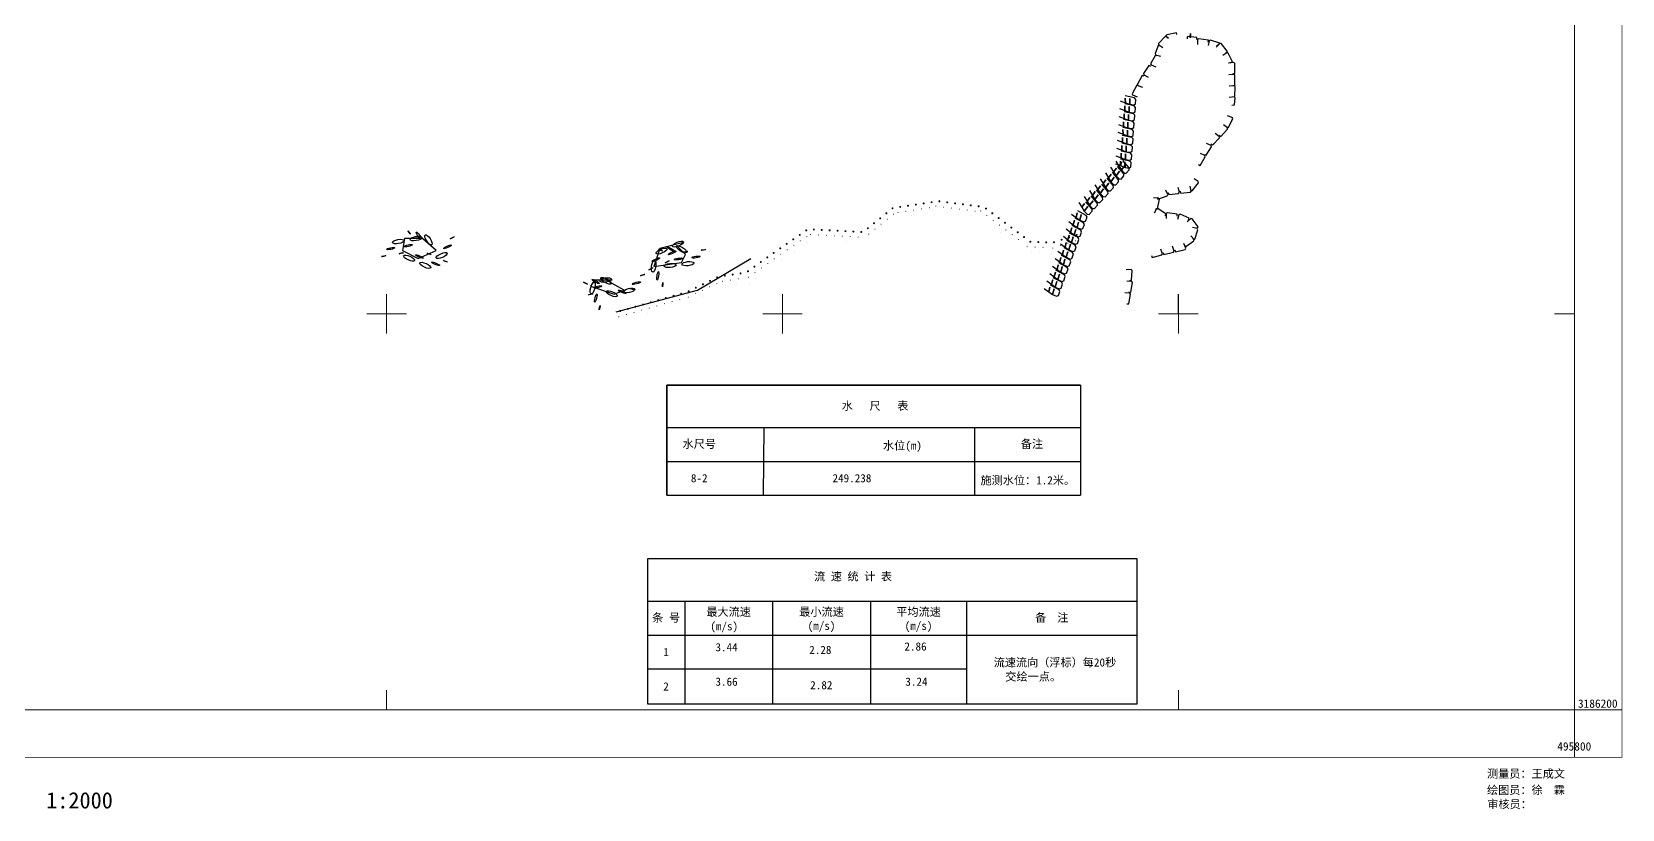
# Model space of a CAD drawing. Extents: x 494354 to 495824, y 3186148 to 3187278.
# Drawn here: x 495021 to 495824, y 3186150 to 3186542 of the extents above; entities that cross this region are included whole.
import ezdxf
from ezdxf.enums import TextEntityAlignment as Align

# ---------------------------------------------------------------- set-up
doc = ezdxf.new("R2010")
doc.units = 0
doc.header["$LTSCALE"] = 2
doc.layers.get('0').update_dxf_attribs({"linetype": 'CONTINUOUS'})
doc.layers.add('图廓层', color=7, linetype='CONTINUOUS')
doc.layers.add('水系及附属设施', color=152, linetype='CONTINUOUS')
doc.styles.add('宋体', font='SimSun.ttf')

msp = doc.modelspace()

# ---------------------------------------------------------------- linework, layer by layer
for points in [[(495594.59, 3186539.24), (495593.5, 3186540.3), (495589.96, 3186536.62), (495590.02, 3186535.94), (495592.12, 3186534.53)], [(495599.26, 3186541.05), (495598.98, 3186542), (495594.07, 3186541.03), (495593.7, 3186540.46), (495594.95, 3186539.29)], [(495609.21, 3186538.54), (495609.27, 3186539.54), (495604.65, 3186540.15), (495604.33, 3186539.66), (495604.33, 3186538.99)], [(495615.09, 3186537.27), (495615.14, 3186538.27), (495610.19, 3186538.97), (495609.65, 3186538.57), (495609.57, 3186536.03)], [(495615.09, 3186537.27), (495615.14, 3186538.27), (495610.19, 3186538.97), (495609.65, 3186538.57), (495609.57, 3186536.03)], [(495619.29, 3186535.19), (495620.91, 3186536.7), (495616.17, 3186538.28), (495615.56, 3186537.97), (495615.03, 3186535.49)], [(495589.29, 3186530.35), (495588.37, 3186530.75), (495585.97, 3186526.36), (495586.16, 3186525.71), (495588.51, 3186524.75)], [(495590.82, 3186535.23), (495589.86, 3186535.89), (495588.17, 3186531.45), (495588.45, 3186530.84), (495590.91, 3186530.23)], [(495623.98, 3186531.91), (495624.7, 3186532.61), (495621.55, 3186536.49), (495620.88, 3186536.56), (495619.1, 3186534.75)], [(495625.32, 3186526.82), (495627.38, 3186527.24), (495625.15, 3186531.71), (495624.5, 3186531.92), (495622.38, 3186530.54)], [(495586.01, 3186525.02), (495585.13, 3186525.5), (495582.36, 3186521.34), (495582.49, 3186520.68), (495584.74, 3186519.52)], [(495627.5, 3186521.41), (495628.5, 3186521.5), (495628.5, 3186526.5), (495628.02, 3186526.98), (495625.5, 3186526.7)], [(495627.5, 3186515.41), (495628.5, 3186515.5), (495628.5, 3186520.5), (495628.02, 3186520.98), (495625.5, 3186520.7)], [(495579.86, 3186515.2), (495578.95, 3186515.6), (495576.55, 3186511.22), (495576.74, 3186510.57), (495579.08, 3186509.61)], [(495582.63, 3186520.04), (495581.72, 3186520.44), (495579.32, 3186516.06), (495579.51, 3186515.41), (495581.86, 3186514.45)], [(495627.56, 3186509.7), (495628.55, 3186509.78), (495628.59, 3186514.78), (495628.11, 3186515.26), (495625.59, 3186515)], [(495626.92, 3186505.4), (495628.31, 3186505.61), (495628.7, 3186509.14), (495628.22, 3186509.62), (495625.7, 3186509.36)], [(495624.34, 3186494.45), (495625.28, 3186494.1), (495627.4, 3186498.63), (495627.16, 3186499.27), (495624.76, 3186500.08)], [(495616.45, 3186485.87), (495617.23, 3186485.25), (495620.66, 3186488.89), (495620.64, 3186489.56), (495618.61, 3186491.09)], [(495620.56, 3186490.23), (495621.34, 3186489.62), (495624.77, 3186493.26), (495624.75, 3186493.93), (495622.72, 3186495.46)], [(495610.1, 3186475.44), (495611, 3186475), (495613.57, 3186479.29), (495613.41, 3186479.94), (495611.1, 3186481)], [(495613.19, 3186480.58), (495614.09, 3186480.14), (495616.66, 3186484.43), (495616.5, 3186485.09), (495614.19, 3186486.14)], [(495606.11, 3186462.77), (495606.94, 3186462.22), (495610.08, 3186466.11), (495610.01, 3186466.79), (495607.87, 3186468.15)], [(495588.4, 3186453.12), (495589.39, 3186453.02), (495590.36, 3186457.92), (495589.98, 3186458.48), (495587.45, 3186458.69)], [(495589.24, 3186458.91), (495589.66, 3186457.99), (495594.38, 3186459.64), (495594.67, 3186460.25), (495593.57, 3186462.54)], [(495594.87, 3186461.24), (495595.08, 3186460.26), (495600.04, 3186460.88), (495600.46, 3186461.41), (495599.86, 3186463.88)], [(495600.84, 3186461.93), (495601.04, 3186460.95), (495606.01, 3186461.5), (495606.43, 3186462.03), (495605.87, 3186464.5)], [(495593.24, 3186449.51), (495593.73, 3186450.38), (495589.6, 3186453.2), (495588.94, 3186453.07), (495587.75, 3186450.83)], [(495599.32, 3186449.43), (495599.37, 3186450.43), (495594.42, 3186451.11), (495593.88, 3186450.7), (495593.82, 3186448.16)], [(495605.12, 3186447.4), (495605.43, 3186448.35), (495600.84, 3186450.32), (495600.21, 3186450.07), (495599.48, 3186447.64)], [(495609.19, 3186443.34), (495609.95, 3186444), (495606.99, 3186448.04), (495606.32, 3186448.14), (495604.45, 3186446.42)], [(495607.27, 3186437.97), (495608.25, 3186437.74), (495609.83, 3186442.48), (495609.53, 3186443.09), (495607.04, 3186443.62)], [(495586.46, 3186429.47), (495586.8, 3186428.53), (495591.64, 3186429.8), (495591.98, 3186430.38), (495591.06, 3186432.75)], [(495592.3, 3186430.95), (495592.62, 3186430), (495597.48, 3186431.16), (495597.84, 3186431.74), (495596.98, 3186434.13)], [(495598.14, 3186432.34), (495598.45, 3186431.39), (495603.32, 3186432.55), (495603.67, 3186433.13), (495602.81, 3186435.52)], [(495603.1, 3186434.73), (495603.75, 3186433.97), (495607.82, 3186436.87), (495607.93, 3186437.54), (495606.24, 3186439.43)], [(495575.35, 3186416.92), (495576.35, 3186416.94), (495576.64, 3186421.94), (495576.19, 3186422.44), (495573.66, 3186422.31)], [(495575, 3186411.05), (495575.99, 3186410.96), (495576.87, 3186415.88), (495576.48, 3186416.43), (495573.95, 3186416.6)], [(495573.94, 3186405.14), (495574.94, 3186405.05), (495575.82, 3186409.97), (495575.43, 3186410.53), (495572.9, 3186410.69)], [(495600, 3186400), (495600, 3186410)]]:
    msp.add_lwpolyline(points)
at = {"flags": 128}
for points in [[(495570.25, 3186503.68), (495572.92, 3186502.68), (495572.86, 3186505.05), (495572.92, 3186502.68), (495575.1, 3186501.87), (495575.09, 3186504.76), (495575.1, 3186501.87), (495577.27, 3186501.55), (495578.09, 3186502.12), (495578.26, 3186504.31), (495577.59, 3186505.07), (495572.84, 3186506.11)], [(495570.55, 3186507.67), (495573.22, 3186506.67), (495573.16, 3186509.04), (495573.22, 3186506.67), (495575.4, 3186505.86), (495575.38, 3186508.74), (495575.4, 3186505.86), (495577.57, 3186505.54), (495578.39, 3186506.11), (495578.56, 3186508.3), (495577.88, 3186509.06), (495573.14, 3186510.1)], [(495569.65, 3186495.7), (495572.33, 3186494.71), (495572.26, 3186497.07), (495572.33, 3186494.71), (495574.51, 3186493.89), (495574.49, 3186496.78), (495574.51, 3186493.89), (495576.68, 3186493.57), (495577.5, 3186494.14), (495577.66, 3186496.33), (495576.99, 3186497.1), (495572.25, 3186498.14)], [(495569.95, 3186499.69), (495572.63, 3186498.7), (495572.56, 3186501.06), (495572.63, 3186498.7), (495574.81, 3186497.88), (495574.79, 3186500.77), (495574.81, 3186497.88), (495576.97, 3186497.56), (495577.8, 3186498.13), (495577.96, 3186500.32), (495577.29, 3186501.08), (495572.54, 3186502.12)], [(495569.06, 3186487.72), (495571.73, 3186486.73), (495571.67, 3186489.09), (495571.73, 3186486.73), (495573.91, 3186485.91), (495573.89, 3186488.8), (495573.91, 3186485.91), (495576.08, 3186485.59), (495576.9, 3186486.16), (495577.07, 3186488.36), (495576.39, 3186489.12), (495571.65, 3186490.16)], [(495569.35, 3186491.71), (495572.03, 3186490.72), (495571.97, 3186493.08), (495572.03, 3186490.72), (495574.21, 3186489.9), (495574.19, 3186492.79), (495574.21, 3186489.9), (495576.38, 3186489.58), (495577.2, 3186490.15), (495577.36, 3186492.34), (495576.69, 3186493.11), (495571.95, 3186494.15)], [(495568.46, 3186479.75), (495571.14, 3186478.75), (495571.07, 3186481.12), (495571.14, 3186478.75), (495573.32, 3186477.94), (495573.3, 3186480.82), (495573.32, 3186477.94), (495575.48, 3186477.61), (495576.31, 3186478.18), (495576.47, 3186480.38), (495575.8, 3186481.14), (495571.05, 3186482.18)], [(495568.76, 3186483.74), (495571.43, 3186482.74), (495571.37, 3186485.11), (495571.43, 3186482.74), (495573.61, 3186481.93), (495573.6, 3186484.81), (495573.61, 3186481.93), (495575.78, 3186481.6), (495576.6, 3186482.17), (495576.77, 3186484.37), (495576.1, 3186485.13), (495571.35, 3186486.17)], [(495565.76, 3186474.14), (495567.26, 3186471.71), (495568.66, 3186473.62), (495567.26, 3186471.71), (495568.49, 3186469.74), (495570.24, 3186472.03), (495568.49, 3186469.74), (495570, 3186468.15), (495571, 3186468.1), (495572.48, 3186469.74), (495572.41, 3186470.75), (495569.3, 3186474.48)], [(495568.16, 3186475.76), (495570.84, 3186474.76), (495570.77, 3186477.13), (495570.84, 3186474.76), (495573.02, 3186473.95), (495573, 3186476.83), (495573.02, 3186473.95), (495575.19, 3186473.62), (495576.01, 3186474.19), (495576.17, 3186476.39), (495575.5, 3186477.15), (495570.76, 3186478.19)], [(495568.43, 3186477.11), (495569.94, 3186474.69), (495571.34, 3186476.6), (495569.94, 3186474.69), (495571.17, 3186472.71), (495572.92, 3186475), (495571.17, 3186472.71), (495572.68, 3186471.13), (495573.68, 3186471.07), (495575.15, 3186472.71), (495575.09, 3186473.72), (495571.97, 3186477.45)], [(495557.72, 3186465.23), (495559.23, 3186462.8), (495560.63, 3186464.71), (495559.23, 3186462.8), (495560.46, 3186460.82), (495562.21, 3186463.11), (495560.46, 3186460.82), (495561.97, 3186459.24), (495562.97, 3186459.19), (495564.44, 3186460.82), (495564.38, 3186461.83), (495561.26, 3186465.56)], [(495560.4, 3186468.2), (495561.91, 3186465.77), (495563.31, 3186467.68), (495561.91, 3186465.77), (495563.13, 3186463.79), (495564.89, 3186466.08), (495563.13, 3186463.79), (495564.65, 3186462.21), (495565.65, 3186462.16), (495567.12, 3186463.79), (495567.06, 3186464.81), (495563.94, 3186468.53)], [(495563.08, 3186471.17), (495564.59, 3186468.74), (495565.98, 3186470.65), (495564.59, 3186468.74), (495565.81, 3186466.76), (495567.56, 3186469.06), (495565.81, 3186466.76), (495567.33, 3186465.18), (495568.33, 3186465.13), (495569.8, 3186466.76), (495569.74, 3186467.78), (495566.62, 3186471.5)], [(495549.69, 3186456.31), (495551.2, 3186453.88), (495552.6, 3186455.79), (495551.2, 3186453.88), (495552.42, 3186451.91), (495554.18, 3186454.2), (495552.42, 3186451.91), (495553.94, 3186450.32), (495554.94, 3186450.27), (495556.41, 3186451.91), (495556.35, 3186452.92), (495553.23, 3186456.65)], [(495552.37, 3186459.28), (495553.88, 3186456.86), (495555.27, 3186458.77), (495553.88, 3186456.86), (495555.1, 3186454.88), (495556.85, 3186457.17), (495555.1, 3186454.88), (495556.62, 3186453.3), (495557.62, 3186453.24), (495559.09, 3186454.88), (495559.03, 3186455.89), (495555.91, 3186459.62)], [(495555.05, 3186462.25), (495556.55, 3186459.83), (495557.95, 3186461.74), (495556.55, 3186459.83), (495557.78, 3186457.85), (495559.53, 3186460.14), (495557.78, 3186457.85), (495559.29, 3186456.27), (495560.29, 3186456.21), (495561.77, 3186457.85), (495561.7, 3186458.86), (495558.59, 3186462.59)], [(495545.98, 3186450.44), (495548.29, 3186448.75), (495548.87, 3186451.04), (495548.29, 3186448.75), (495550.16, 3186447.37), (495550.93, 3186450.15), (495550.16, 3186447.37), (495552.16, 3186446.47), (495553.1, 3186446.79), (495553.86, 3186448.86), (495553.42, 3186449.77), (495549.14, 3186452.07)], [(495541.86, 3186439.17), (495544.16, 3186437.48), (495544.74, 3186439.77), (495544.16, 3186437.48), (495546.03, 3186436.1), (495546.8, 3186438.88), (495546.03, 3186436.1), (495548.03, 3186435.2), (495548.98, 3186435.52), (495549.73, 3186437.59), (495549.3, 3186438.51), (495545.01, 3186440.8)], [(495543.23, 3186442.93), (495545.53, 3186441.24), (495546.12, 3186443.53), (495545.53, 3186441.24), (495547.41, 3186439.86), (495548.18, 3186442.64), (495547.41, 3186439.86), (495549.41, 3186438.96), (495550.35, 3186439.28), (495551.11, 3186441.35), (495550.67, 3186442.26), (495546.39, 3186444.56)], [(495544.61, 3186446.68), (495546.91, 3186444.99), (495547.49, 3186447.29), (495546.91, 3186444.99), (495548.78, 3186443.61), (495549.56, 3186446.39), (495548.78, 3186443.61), (495550.78, 3186442.71), (495551.73, 3186443.04), (495552.48, 3186445.1), (495552.05, 3186446.02), (495547.77, 3186448.31)], [(495217, 3186438), (495209, 3186438), (495208, 3186432), (495216, 3186428), (495225, 3186432), (495217, 3186439)], [(495350, 3186436), (495338, 3186433), (495335, 3186424), (495349, 3186426), (495351, 3186430), (495347, 3186434)], [(495539.1, 3186431.66), (495541.41, 3186429.97), (495541.99, 3186432.26), (495541.41, 3186429.97), (495543.28, 3186428.59), (495544.05, 3186431.37), (495543.28, 3186428.59), (495545.28, 3186427.69), (495546.23, 3186428.01), (495546.98, 3186430.08), (495546.54, 3186430.99), (495542.26, 3186433.29)], [(495540.48, 3186435.41), (495542.78, 3186433.73), (495543.37, 3186436.02), (495542.78, 3186433.73), (495544.66, 3186432.35), (495545.43, 3186435.13), (495544.66, 3186432.35), (495546.65, 3186431.44), (495547.6, 3186431.77), (495548.36, 3186433.83), (495547.92, 3186434.75), (495543.64, 3186437.05)], [(495316, 3186401), (495357, 3186412), (495384, 3186428)], [(495536.35, 3186424.15), (495538.66, 3186422.46), (495539.24, 3186424.75), (495538.66, 3186422.46), (495540.53, 3186421.08), (495541.3, 3186423.86), (495540.53, 3186421.08), (495542.53, 3186420.18), (495543.47, 3186420.5), (495544.23, 3186422.57), (495543.79, 3186423.48), (495539.51, 3186425.78)], [(495537.73, 3186427.9), (495540.03, 3186426.21), (495540.62, 3186428.51), (495540.03, 3186426.21), (495541.91, 3186424.83), (495542.68, 3186427.61), (495541.91, 3186424.83), (495543.9, 3186423.93), (495544.85, 3186424.26), (495545.61, 3186426.32), (495545.17, 3186427.24), (495540.89, 3186429.53)], [(495314, 3186417), (495305, 3186417), (495303, 3186414), (495315, 3186410), (495320, 3186412), (495311, 3186417)], [(495533.6, 3186416.63), (495535.91, 3186414.95), (495536.49, 3186417.24), (495535.91, 3186414.95), (495537.78, 3186413.57), (495538.55, 3186416.35), (495537.78, 3186413.57), (495539.78, 3186412.66), (495540.72, 3186412.99), (495541.48, 3186415.05), (495541.04, 3186415.97), (495536.76, 3186418.27)], [(495534.98, 3186420.39), (495537.28, 3186418.7), (495537.86, 3186420.99), (495537.28, 3186418.7), (495539.15, 3186417.32), (495539.93, 3186420.1), (495539.15, 3186417.32), (495541.15, 3186416.42), (495542.1, 3186416.74), (495542.85, 3186418.81), (495542.42, 3186419.73), (495538.14, 3186422.02)], [(495532.23, 3186412.88), (495534.53, 3186411.19), (495535.11, 3186413.48), (495534.53, 3186411.19), (495536.4, 3186409.81), (495537.17, 3186412.59), (495536.4, 3186409.81), (495538.4, 3186408.91), (495539.35, 3186409.23), (495540.1, 3186411.3), (495539.67, 3186412.21), (495535.39, 3186414.51)]]:
    msp.add_lwpolyline(points, dxfattribs=at)
for points, const_width in [([(495475.03, 3186456.4, 1), (495475.53, 3186456.4, 1)], 0.5), ([(495478.99, 3186456.86, 1), (495479.49, 3186456.86, 1)], 0.5), ([(495482.96, 3186456.35, 1), (495483.46, 3186456.35, 1)], 0.5), ([(495449.09, 3186448.28, 1), (495449.59, 3186448.28, 1)], 0.5), ([(495452.21, 3186450.79, 1), (495452.71, 3186450.79, 1)], 0.5), ([(495455.32, 3186453.29, 1), (495455.82, 3186453.29, 1)], 0.5), ([(495455.91, 3186450.33, 1), (495456.16, 3186450.33, 1)], 0.25), ([(495457.23, 3186448.46, 1), (495457.28, 3186448.46, 1)], 0.05), ([(495458.23, 3186451.25, 1), (495458.48, 3186451.25, 1)], 0.25), ([(495459.21, 3186454.04, 1), (495459.71, 3186454.04, 1)], 0.5), ([(495461.19, 3186449.05, 1), (495461.24, 3186449.05, 1)], 0.05), ([(495462.19, 3186451.84, 1), (495462.44, 3186451.84, 1)], 0.25), ([(495463.16, 3186454.63, 1), (495463.66, 3186454.63, 1)], 0.5), ([(495465.14, 3186449.64, 1), (495465.19, 3186449.64, 1)], 0.05), ([(495466.14, 3186452.43, 1), (495466.39, 3186452.43, 1)], 0.25), ([(495467.12, 3186455.22, 1), (495467.62, 3186455.22, 1)], 0.5), ([(495469.1, 3186450.23, 1), (495469.15, 3186450.23, 1)], 0.05), ([(495470.1, 3186453.02, 1), (495470.35, 3186453.02, 1)], 0.25), ([(495471.08, 3186455.81, 1), (495471.58, 3186455.81, 1)], 0.5), ([(495473.06, 3186450.82, 1), (495473.11, 3186450.82, 1)], 0.05), ([(495474.06, 3186453.61, 1), (495474.31, 3186453.61, 1)], 0.25), ([(495475.58, 3186452.08, 1), (495475.63, 3186452.08, 1)], 0.05), ([(495477.3, 3186454.47, 1), (495477.55, 3186454.47, 1)], 0.25), ([(495479.55, 3186451.58, 1), (495479.6, 3186451.58, 1)], 0.05), ([(495481.27, 3186453.97, 1), (495481.52, 3186453.97, 1)], 0.25), ([(495483.52, 3186451.07, 1), (495483.57, 3186451.07, 1)], 0.05), ([(495485.24, 3186453.46, 1), (495485.49, 3186453.46, 1)], 0.25), ([(495486.93, 3186455.85, 1), (495487.43, 3186455.85, 1)], 0.5), ([(495487.49, 3186450.57, 1), (495487.54, 3186450.57, 1)], 0.05), ([(495489.2, 3186452.95, 1), (495489.45, 3186452.95, 1)], 0.25), ([(495490.9, 3186455.34, 1), (495491.4, 3186455.34, 1)], 0.5), ([(495491.45, 3186450.06, 1), (495491.5, 3186450.06, 1)], 0.05), ([(495493.17, 3186452.45, 1), (495493.42, 3186452.45, 1)], 0.25), ([(495494.86, 3186454.84, 1), (495495.36, 3186454.84, 1)], 0.5), ([(495495.42, 3186449.55, 1), (495495.47, 3186449.55, 1)], 0.05), ([(495497.14, 3186451.94, 1), (495497.39, 3186451.94, 1)], 0.25), ([(495497.25, 3186450.83, 1), (495497.3, 3186450.83, 1)], 0.05), ([(495498.83, 3186454.33, 1), (495499.33, 3186454.33, 1)], 0.5), ([(495499.91, 3186452.01, 1), (495500.16, 3186452.01, 1)], 0.25), ([(495502.54, 3186453.19, 1), (495503.04, 3186453.19, 1)], 0.5), ([(495503.11, 3186449.61, 1), (495503.36, 3186449.61, 1)], 0.25), ([(495505.74, 3186450.79, 1), (495506.24, 3186450.79, 1)], 0.5), ([(495508.95, 3186448.4, 1), (495509.45, 3186448.4, 1)], 0.5), ([(495411.77, 3186442.19, 1), (495412.27, 3186442.19, 1)], 0.5), ([(495415.58, 3186442.62, 1), (495416.08, 3186442.62, 1)], 0.5), ([(495419.58, 3186442.41, 1), (495420.08, 3186442.41, 1)], 0.5), ([(495423.57, 3186442.2, 1), (495424.07, 3186442.2, 1)], 0.5), ([(495427.57, 3186441.99, 1), (495428.07, 3186441.99, 1)], 0.5), ([(495431.56, 3186441.78, 1), (495432.06, 3186441.78, 1)], 0.5), ([(495435.55, 3186441.57, 1), (495436.05, 3186441.57, 1)], 0.5), ([(495439.55, 3186441.36, 1), (495440.05, 3186441.36, 1)], 0.5), ([(495442.86, 3186443.26, 1), (495443.36, 3186443.26, 1)], 0.5), ([(495443.45, 3186440.29, 1), (495443.7, 3186440.29, 1)], 0.25), ([(495445.98, 3186445.77, 1), (495446.48, 3186445.77, 1)], 0.5), ([(495446.56, 3186442.8, 1), (495446.81, 3186442.8, 1)], 0.25), ([(495449.68, 3186445.31, 1), (495449.93, 3186445.31, 1)], 0.25), ([(495450.24, 3186442.35, 1), (495450.29, 3186442.35, 1)], 0.05), ([(495452.79, 3186447.82, 1), (495453.04, 3186447.82, 1)], 0.25), ([(495453.36, 3186444.86, 1), (495453.41, 3186444.86, 1)], 0.05), ([(495456.47, 3186447.37, 1), (495456.52, 3186447.37, 1)], 0.05), ([(495500.45, 3186448.43, 1), (495500.5, 3186448.43, 1)], 0.05), ([(495503.65, 3186446.04, 1), (495503.7, 3186446.04, 1)], 0.05), ([(495506.31, 3186447.22, 1), (495506.56, 3186447.22, 1)], 0.25), ([(495506.86, 3186443.64, 1), (495506.91, 3186443.64, 1)], 0.05), ([(495509.51, 3186444.82, 1), (495509.76, 3186444.82, 1)], 0.25), ([(495510.06, 3186441.24, 1), (495510.11, 3186441.24, 1)], 0.05), ([(495512.15, 3186446, 1), (495512.65, 3186446, 1)], 0.5), ([(495512.71, 3186442.42, 1), (495512.96, 3186442.42, 1)], 0.25), ([(495515.35, 3186443.6, 1), (495515.85, 3186443.6, 1)], 0.5), ([(495518.55, 3186441.2, 1), (495519.05, 3186441.2, 1)], 0.5), ([(495398.61, 3186433.09, 1), (495399.11, 3186433.09, 1)], 0.5), ([(495401.9, 3186435.36, 1), (495402.4, 3186435.36, 1)], 0.5), ([(495402.27, 3186432.37, 1), (495402.52, 3186432.37, 1)], 0.25), ([(495405.19, 3186437.64, 1), (495405.69, 3186437.64, 1)], 0.5), ([(495405.56, 3186434.65, 1), (495405.81, 3186434.65, 1)], 0.25), ([(495408.48, 3186439.91, 1), (495408.98, 3186439.91, 1)], 0.5), ([(495408.85, 3186436.92, 1), (495409.1, 3186436.92, 1)], 0.25), ([(495409.19, 3186433.93, 1), (495409.24, 3186433.93, 1)], 0.05), ([(495412.14, 3186439.2, 1), (495412.39, 3186439.2, 1)], 0.25), ([(495412.48, 3186436.21, 1), (495412.53, 3186436.21, 1)], 0.05), ([(495412.54, 3186437.59, 1), (495412.59, 3186437.59, 1)], 0.05), ([(495414.07, 3186440.1, 1), (495414.32, 3186440.1, 1)], 0.25), ([(495416.53, 3186437.38, 1), (495416.58, 3186437.38, 1)], 0.05), ([(495418.07, 3186439.89, 1), (495418.32, 3186439.89, 1)], 0.25), ([(495420.53, 3186437.17, 1), (495420.58, 3186437.17, 1)], 0.05), ([(495422.06, 3186439.68, 1), (495422.31, 3186439.68, 1)], 0.25), ([(495424.52, 3186436.96, 1), (495424.57, 3186436.96, 1)], 0.05), ([(495426.06, 3186439.47, 1), (495426.31, 3186439.47, 1)], 0.25), ([(495428.52, 3186436.75, 1), (495428.57, 3186436.75, 1)], 0.05), ([(495430.05, 3186439.26, 1), (495430.3, 3186439.26, 1)], 0.25), ([(495432.51, 3186436.54, 1), (495432.56, 3186436.54, 1)], 0.05), ([(495434.05, 3186439.05, 1), (495434.3, 3186439.05, 1)], 0.25), ([(495436.51, 3186436.33, 1), (495436.56, 3186436.33, 1)], 0.05), ([(495438.04, 3186438.84, 1), (495438.29, 3186438.84, 1)], 0.25), ([(495444.01, 3186437.33, 1), (495444.06, 3186437.33, 1)], 0.05), ([(495447.13, 3186439.84, 1), (495447.18, 3186439.84, 1)], 0.05), ([(495513.26, 3186438.84, 1), (495513.31, 3186438.84, 1)], 0.05), ([(495515.92, 3186440.02, 1), (495516.17, 3186440.02, 1)], 0.25), ([(495516.46, 3186436.44, 1), (495516.51, 3186436.44, 1)], 0.05), ([(495519.12, 3186437.62, 1), (495519.37, 3186437.62, 1)], 0.25), ([(495521.75, 3186438.8, 1), (495522.25, 3186438.8, 1)], 0.5), ([(495523.48, 3186433.9, 1), (495523.73, 3186433.9, 1)], 0.25), ([(495524.96, 3186436.43, 1), (495525.46, 3186436.43, 1)], 0.5), ([(495527.47, 3186433.73, 1), (495527.72, 3186433.73, 1)], 0.25), ([(495528.96, 3186436.26, 1), (495529.46, 3186436.26, 1)], 0.5), ([(495531.47, 3186433.56, 1), (495531.72, 3186433.56, 1)], 0.25), ([(495532.95, 3186436.09, 1), (495533.45, 3186436.09, 1)], 0.5), ([(495536.4, 3186433.26, 1), (495536.65, 3186433.26, 1)], 0.25), ([(495536.91, 3186436.2, 1), (495537.41, 3186436.2, 1)], 0.5), ([(495540.21, 3186434.48, 1), (495540.46, 3186434.48, 1)], 0.25), ([(495540.72, 3186437.41, 1), (495541.22, 3186437.41, 1)], 0.5), ([(495543.48, 3186432.77, 1), (495543.53, 3186432.77, 1)], 0.05), ([(495544.02, 3186435.7, 1), (495544.27, 3186435.7, 1)], 0.25), ([(495544.53, 3186438.63, 1), (495545.03, 3186438.63, 1)], 0.5), ([(495547.29, 3186433.99, 1), (495547.34, 3186433.99, 1)], 0.05), ([(495547.83, 3186436.92, 1), (495548.08, 3186436.92, 1)], 0.25), ([(495548.34, 3186439.85, 1), (495548.84, 3186439.85, 1)], 0.5), ([(495388.8, 3186426.17, 1), (495389.3, 3186426.17, 1)], 0.5), ([(495392.05, 3186428.51, 1), (495392.55, 3186428.51, 1)], 0.5), ([(495392.47, 3186425.52, 1), (495392.72, 3186425.52, 1)], 0.25), ([(495395.32, 3186430.81, 1), (495395.82, 3186430.81, 1)], 0.5), ([(495395.69, 3186427.82, 1), (495395.94, 3186427.82, 1)], 0.25), ([(495396.03, 3186424.83, 1), (495396.08, 3186424.83, 1)], 0.05), ([(495398.98, 3186430.1, 1), (495399.23, 3186430.1, 1)], 0.25), ([(495399.32, 3186427.11, 1), (495399.37, 3186427.11, 1)], 0.05), ([(495402.61, 3186429.38, 1), (495402.66, 3186429.38, 1)], 0.05), ([(495405.9, 3186431.66, 1), (495405.95, 3186431.66, 1)], 0.05), ([(495521.96, 3186431.37, 1), (495522.01, 3186431.37, 1)], 0.05), ([(495525.96, 3186431.2, 1), (495526.01, 3186431.2, 1)], 0.05), ([(495529.96, 3186431.02, 1), (495530.01, 3186431.02, 1)], 0.05), ([(495535.86, 3186430.33, 1), (495535.91, 3186430.33, 1)], 0.05), ([(495539.67, 3186431.55, 1), (495539.72, 3186431.55, 1)], 0.05), ([(495363.17, 3186416.68, 1), (495363.67, 3186416.68, 1)], 0.5), ([(495366.77, 3186418.43, 1), (495367.27, 3186418.43, 1)], 0.5), ([(495369.64, 3186416.51, 1), (495369.89, 3186416.51, 1)], 0.25), ([(495370.63, 3186419.3, 1), (495371.13, 3186419.3, 1)], 0.5), ([(495373.6, 3186417.08, 1), (495373.85, 3186417.08, 1)], 0.25), ([(495374.59, 3186419.86, 1), (495375.09, 3186419.86, 1)], 0.5), ([(495377.56, 3186417.64, 1), (495377.81, 3186417.64, 1)], 0.25), ([(495378.55, 3186420.43, 1), (495379.05, 3186420.43, 1)], 0.5), ([(495382.31, 3186421.5, 1), (495382.81, 3186421.5, 1)], 0.5), ([(495382.73, 3186418.52, 1), (495382.98, 3186418.52, 1)], 0.25), ([(495385.56, 3186423.84, 1), (495386.06, 3186423.84, 1)], 0.5), ([(495385.98, 3186420.85, 1), (495386.23, 3186420.85, 1)], 0.25), ([(495386.38, 3186417.87, 1), (495386.43, 3186417.87, 1)], 0.05), ([(495389.23, 3186423.19, 1), (495389.48, 3186423.19, 1)], 0.25), ([(495389.63, 3186420.2, 1), (495389.68, 3186420.2, 1)], 0.05), ([(495392.87, 3186422.54, 1), (495392.92, 3186422.54, 1)], 0.05), ([(495340.88, 3186408.02, 1), (495341.38, 3186408.02, 1)], 0.5), ([(495344.73, 3186409.12, 1), (495345.23, 3186409.12, 1)], 0.5), ([(495348.57, 3186410.21, 1), (495349.07, 3186410.21, 1)], 0.5), ([(495352.37, 3186411.45, 1), (495352.87, 3186411.45, 1)], 0.5), ([(495352.27, 3186408.46, 1), (495352.52, 3186408.46, 1)], 0.25), ([(495355.97, 3186413.2, 1), (495356.47, 3186413.2, 1)], 0.5), ([(495355.87, 3186410.2, 1), (495356.12, 3186410.2, 1)], 0.25), ([(495359.57, 3186414.94, 1), (495360.07, 3186414.94, 1)], 0.5), ([(495359.36, 3186408.95, 1), (495359.41, 3186408.95, 1)], 0.05), ([(495359.47, 3186411.95, 1), (495359.72, 3186411.95, 1)], 0.25), ([(495362.96, 3186410.7, 1), (495363.01, 3186410.7, 1)], 0.05), ([(495363.07, 3186413.69, 1), (495363.32, 3186413.69, 1)], 0.25), ([(495366.56, 3186412.44, 1), (495366.61, 3186412.44, 1)], 0.05), ([(495366.67, 3186415.43, 1), (495366.92, 3186415.43, 1)], 0.25), ([(495368.62, 3186413.73, 1), (495368.67, 3186413.73, 1)], 0.05), ([(495372.58, 3186414.29, 1), (495372.63, 3186414.29, 1)], 0.05), ([(495376.54, 3186414.86, 1), (495376.59, 3186414.86, 1)], 0.05), ([(495383.13, 3186415.53, 1), (495383.18, 3186415.53, 1)], 0.05), ([(495317.8, 3186401.43, 1), (495318.3, 3186401.43, 1)], 0.5), ([(495321.65, 3186402.53, 1), (495322.15, 3186402.53, 1)], 0.5), ([(495324.89, 3186400.72, 1), (495325.14, 3186400.72, 1)], 0.25), ([(495325.5, 3186403.63, 1), (495326, 3186403.63, 1)], 0.5), ([(495328.74, 3186401.82, 1), (495328.99, 3186401.82, 1)], 0.25), ([(495329.34, 3186404.73, 1), (495329.84, 3186404.73, 1)], 0.5), ([(495332.58, 3186402.91, 1), (495332.83, 3186402.91, 1)], 0.25), ([(495333.19, 3186405.82, 1), (495333.69, 3186405.82, 1)], 0.5), ([(495335.8, 3186401.1, 1), (495335.85, 3186401.1, 1)], 0.05), ([(495336.43, 3186404.01, 1), (495336.68, 3186404.01, 1)], 0.25), ([(495337.03, 3186406.92, 1), (495337.53, 3186406.92, 1)], 0.5), ([(495339.65, 3186402.2, 1), (495339.7, 3186402.2, 1)], 0.05), ([(495340.28, 3186405.11, 1), (495340.53, 3186405.11, 1)], 0.25), ([(495343.49, 3186403.3, 1), (495343.54, 3186403.3, 1)], 0.05), ([(495344.12, 3186406.21, 1), (495344.37, 3186406.21, 1)], 0.25), ([(495347.34, 3186404.39, 1), (495347.39, 3186404.39, 1)], 0.05), ([(495347.97, 3186407.3, 1), (495348.22, 3186407.3, 1)], 0.25), ([(495352.16, 3186405.47, 1), (495352.21, 3186405.47, 1)], 0.05), ([(495355.76, 3186407.21, 1), (495355.81, 3186407.21, 1)], 0.05), ([(495316.57, 3186395.61, 1), (495316.62, 3186395.61, 1)], 0.05), ([(495317.2, 3186398.52, 1), (495317.45, 3186398.52, 1)], 0.25), ([(495320.42, 3186396.71, 1), (495320.47, 3186396.71, 1)], 0.05), ([(495321.04, 3186399.62, 1), (495321.29, 3186399.62, 1)], 0.25), ([(495324.26, 3186397.81, 1), (495324.31, 3186397.81, 1)], 0.05), ([(495328.11, 3186398.91, 1), (495328.16, 3186398.91, 1)], 0.05), ([(495331.95, 3186400, 1), (495332, 3186400, 1)], 0.05)]:
    msp.add_lwpolyline(points, format="xyb", close=True, dxfattribs=dict(at, const_width=const_width))
for centre, major_axis, ratio in [((495606.04, 3186540.58), (0.11, 1.09), 0.032606), ((495211.38, 3186441.11), (0.665, -0.873), 0.032606), ((495216.3, 3186439.51), (1.23, -1.74), 0.188695), ((495202.06, 3186432.97), (2.09, 0.4), 0.188695), ((495205.95, 3186436.53), (2.96, 0.49), 0.347378), ((495210.93, 3186434.45), (2.09, 0.4), 0.188695), ((495214.83, 3186438.01), (2.96, 0.49), 0.347378), ((495221.14, 3186437.42), (1.67, -2.5), 0.347378), ((495230.74, 3186433.84), (-1.93, -0.9), 0.188695), ((495233.18, 3186438.4), (-0.976, -0.502), 0.032606), ((495338.89, 3186431.71), (2.76, 1.18), 0.347378), ((495338.49, 3186432.21), (0.956, -0.54), 0.032606), ((495343.64, 3186432.68), (1.82, -1.12), 0.188695), ((495347.17, 3186435.24), (2.76, 1.18), 0.347378), ((495348.92, 3186432.67), (2.51, -1.64), 0.347378), ((495360.01, 3186432.28), (-1.08, -0.18), 0.032606), ((495198.58, 3186429.15), (1.07, 0.25), 0.032606), ((495207.46, 3186430.63), (1.07, 0.25), 0.032606), ((495211.36, 3186428.17), (-2.74, 1.22), 0.347378), ((495216.57, 3186428.98), (-1.97, 0.82), 0.188695), ((495219.58, 3186424.5), (-2.74, 1.22), 0.347378), ((495221.58, 3186430.25), (-1.03, 0.38), 0.032606), ((495224.79, 3186425.31), (-1.97, 0.82), 0.188695), ((495227.83, 3186429.44), (-2.75, -1.2), 0.347378), ((495229.8, 3186426.57), (-1.03, 0.38), 0.032606), ((495334.92, 3186424.06), (0.49, 2.96), 0.347378), ((495335.94, 3186427.34), (1.94, 0.89), 0.188695), ((495343.25, 3186424.42), (-2.98, -0.31), 0.347378), ((495341.74, 3186426.33), (0.981, 0.493), 0.032606), ((495344.22, 3186430.86), (1.94, 0.89), 0.188695), ((495347.36, 3186427.74), (-2.12, -0.28), 0.188695), ((495352.2, 3186425.36), (-2.98, -0.31), 0.347378), ((495351.06, 3186431.34), (-1.08, -0.18), 0.032606), ((495356.31, 3186428.68), (-2.12, -0.28), 0.188695), ((495305.6, 3186416.35), (1.89, -1), 0.188695), ((495310.62, 3186417.12), (2.97, 0.44), 0.347378), ((495310.87, 3186416.69), (2.62, -1.47), 0.347378), ((495329.38, 3186419.61), (-1.05, -0.32), 0.032606), ((495333.46, 3186422.8), (0.981, 0.493), 0.032606), ((495337.02, 3186419.21), (0.3, 2.11), 0.188695), ((495300.5, 3186415.54), (0.989, -0.476), 0.032606), ((495303.12, 3186409.88), (1.07, 0.23), 0.032606), ((495304.16, 3186413.02), (0.82, 2.88), 0.347378), ((495306.66, 3186413.63), (2.1, 0.37), 0.188695), ((495305.7, 3186407.97), (0.54, 2.07), 0.188695), ((495313.8, 3186410.17), (-2.76, 1.17), 0.347378), ((495319, 3186411.1), (-1.99, 0.78), 0.188695), ((495322.52, 3186411.75), (-2.92, -0.69), 0.347378), ((495323.98, 3186412.47), (-1.04, 0.36), 0.032606), ((495326.17, 3186415.56), (-2.06, -0.54), 0.188695), ((495339.5, 3186414.69), (0.11, 1.09), 0.032606), ((495307.66, 3186403.19), (0.24, 1.07), 0.032606)]:
    msp.add_ellipse(centre, major_axis=major_axis, ratio=ratio)
at = {"layer": '图廓层', "color": 7, "const_width": 0.3}
msp.add_lwpolyline([(494376, 3186176), (494376, 3187224), (495824, 3187224), (495824, 3186176), (494376, 3186176)], dxfattribs=at)
at = {"layer": '图廓层', "color": 7, "lineweight": 0}
for points in [[(495800, 3187224), (495800, 3186176)], [(495200, 3186390), (495200, 3186410)], [(495400, 3186390), (495400, 3186410)], [(495600, 3186390), (495600, 3186410)], [(495190, 3186400), (495210, 3186400)], [(495390, 3186400), (495410, 3186400)], [(495590, 3186400), (495610, 3186400)], [(495610, 3186400), (495600, 3186400)], [(495790, 3186400), (495800, 3186400)], [(495200, 3186200), (495200, 3186210)], [(495600, 3186200), (495600, 3186210)], [(494376, 3186200), (495824, 3186200)], [(495824, 3186200), (494376, 3186200)], [(494376, 3186200), (495824, 3186200)], [(494376, 3186200), (495824, 3186200)], [(495824, 3186200), (494376, 3186200)], [(494376, 3186200), (495824, 3186200)]]:
    msp.add_lwpolyline(points, dxfattribs=at)
at = {"layer": '图廓层', "color": 7}
for points in [[(495579.12, 3186202.96), (495579.12, 3186276.23), (495331.74, 3186276.23), (495331.74, 3186202.96)], [(495331.74, 3186254.86), (495579.12, 3186254.86)], [(495350.64, 3186254.86), (495350.64, 3186202.96)], [(495394.92, 3186254.86), (495394.92, 3186202.96)], [(495444.51, 3186254.86), (495444.51, 3186202.96)], [(495492.92, 3186254.86), (495492.92, 3186202.96)], [(495331.74, 3186237.76), (495579.12, 3186237.76)], [(495331.74, 3186220.65), (495492.92, 3186220.65)], [(495331.74, 3186202.96), (495579.12, 3186202.96)]]:
    msp.add_lwpolyline(points, dxfattribs=at)
at = {"layer": '水系及附属设施', "color": 7}
for points in [[(495550.5, 3186363.97), (495341.54, 3186363.97), (495341.54, 3186308.39)], [(495341.54, 3186308.39), (495341.54, 3186363.97), (495550.5, 3186363.97), (495550.5, 3186308.39)], [(495341.54, 3186342.61), (495550.5, 3186342.61)], [(495390.5, 3186342.61), (495390.17, 3186308.39)], [(495496.95, 3186342.61), (495496.95, 3186308.39)], [(495341.54, 3186325.5), (495550.5, 3186325.5)], [(495341.54, 3186308.39), (495550.5, 3186308.39)]]:
    msp.add_lwpolyline(points, dxfattribs=at)

# ---------------------------------------------------------------- texts
at = {"layer": '图廓层', "color": 7, "style": '宋体'}
msp.add_text('3186200', height=4.2, dxfattribs=at).set_placement((495811.82, 3186203.1), align=Align.MIDDLE)
msp.add_text('495800', height=4.2, dxfattribs=at).set_placement((495791.36, 3186179.42))
at = {"layer": '图廓层', "color": 7, "linetype": 'Continuous', "style": '宋体'}
for s, p in [('测量员：王成文', (495755.86, 3186165.67)), ('绘图员：徐  霖', (495755.86, 3186157.42)), ('审核员：', (495756, 3186150.27))]:
    msp.add_text(s, height=4.125, dxfattribs=at).set_placement(p)
at = {"layer": '图廓层', "color": 7, "linetype": 'Continuous', "attachment_point": 5, "style": '宋体'}
for s, insert, char_height in [('{\\fSimHei|b0|i0|c134|p2;水   尺   表}', (495446.77, 3186353.29), 4.1251), ('{\\fSimHei|b0|i0|c134|p2;水尺号}', (495357.94, 3186334.05), 4.1251), ('{\\fSimHei|b0|i0|c134|p2;                 水位(m)}', (495436.74, 3186332.89), 4.1251), ('{\\fSimHei|b0|i0|c134|p2;备注}', (495525.99, 3186334.05), 4.1251), ('{\\fSimHei|b0|i0|c134|p2;8-2}', (495357.94, 3186316.95), 4.1251), ('249.238', (495435.08, 3186316.95), 4.125), ('{\\fSimHei|b0|i0|c134|p2;施测水位：1.2米。}', (495523.9, 3186315.69), 4.1251), ('{\\fSimHei|b0|i0|c134|p2;条 号}', (495341.19, 3186246.31), 4.1251), ('{\\fSimHei|b0|i0|c134|p2;最大流速}', (495372.78, 3186249.25), 4.1251), ('{\\fSimHei|b0|i0|c134|p2;最小流速}', (495419.71, 3186249.25), 4.1251), ('{\\fSimHei|b0|i0|c134|p2;平均流速}', (495468.72, 3186249.25), 4.1251), ('{\\fSimHei|b0|i0|c134|p2;备  注}', (495536.02, 3186246.31), 4.1251), ('{\\fSimHei|b0|i0|c134|p2;(}m/s)', (495370.56, 3186241.66), 4.1251), ('{\\fSimHei|b0|i0|c134|p2;(}m/s)', (495419.71, 3186241.89), 4.1251), ('{\\fSimHei|b0|i0|c134|p2;(}m/s)', (495468.72, 3186241.89), 4.1251), ('{\\fSimHei|b0|i0|c134|p2;1}', (495341.19, 3186229.2), 4.1251), ('{\\fSimHei|b0|i0|c134|p2;2}', (495341.19, 3186211.8), 4.1251)]:
    msp.add_mtext(s, dxfattribs=dict(at, insert=insert, char_height=char_height))
at = {"layer": '图廓层', "color": 7, "linetype": 'Continuous', "attachment_point": 1, "style": '宋体'}
for s, insert, char_height, width in [('{\\fSimHei|b0|i0|c134|p2;流 速 统 计 表}', (495415.96, 3186269.43), 4.1251, 81.2807), ('3.44 ', (495366.13, 3186233.68), 4.125, 14.445), ('2.28', (495413.5, 3186232.32), 4.125, 14.0296), ('2.86', (495461.59, 3186234.07), 4.125, 14.3856), ('{\\fSimHei|b0|i0|c134|p2;流速流向（浮标）每20秒}', (495506.68, 3186226, -622.64), 4.1251, 76.3762), ('3.66', (495366.13, 3186216.28), 4.125, 14.445), ('3.24', (495462.05, 3186216.28), 4.125, 14.4152), ('{\\fSimHei|b0|i0|c134|p2;交绘一点。}', (495512.58, 3186218.82, -622.64), 4.1251, 76.3762), ('2.82', (495414, 3186214.53), 4.125, 13.5731)]:
    msp.add_mtext(s, dxfattribs=dict(at, insert=insert, char_height=char_height, width=width))
at = {"layer": '图廓层', "color": 7, "insert": (495028.08, 3186158.41), "char_height": 8.2503, "attachment_point": 1, "style": '宋体'}
msp.add_mtext('{\\fSimHei|b0|i0|c134|p0;1:}2000', dxfattribs=at)

doc.saveas('drawing.dxf')
